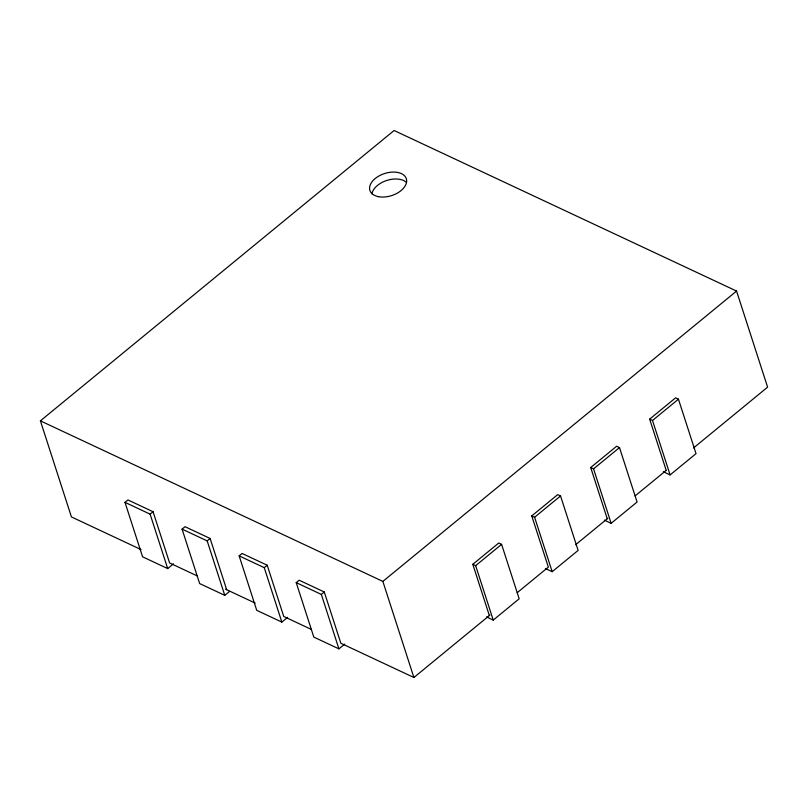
<?xml version="1.0" encoding="UTF-8"?>
<svg xmlns="http://www.w3.org/2000/svg" width="808" height="808" viewBox="0 0 808 808"><rect width="100%" height="100%" fill="white"/><g stroke="black" fill="none" stroke-linecap="round" stroke-linejoin="round"><path stroke-width="1.21" d="M141.067 549.581L71.437 516.938L40.4 420.847L394.102 130.502L736.563 291.062L767.6 387.153L693.547 447.935M173.478 563.843L167.69 568.58L142.582 556.813L124.998 502.364L127.937 499.94L153.055 511.716L169.609 562.964L197.001 575.811M124.998 502.364L150.106 514.14L153.055 511.716M229.583 591.385L224.765 595.345L199.657 583.568L182.073 529.119L185.022 526.705L210.131 538.481L226.684 589.719M182.073 529.119L207.181 540.895L210.131 538.481M287.628 617.362L281.851 622.099L256.732 610.333L239.148 555.884L242.097 553.46L267.206 565.236L283.76 616.484L311.161 629.331M239.148 555.884L264.256 567.66L267.206 565.236M344.703 644.117L338.926 648.864L313.807 637.088L296.223 582.639L299.172 580.225L324.281 591.991L340.835 643.239L413.898 677.498L489.901 615.11M296.223 582.639L321.332 594.415L324.281 591.991M40.4 420.847L382.861 581.406L736.563 291.062M489.355 615.555L472.801 564.307L498.738 543.016L501.596 544.36L519.18 598.799L493.244 620.1L486.466 616.918M517.181 592.708L548.359 567.115L531.755 515.918L557.692 494.627L560.54 495.961L578.124 550.41L552.187 571.7L545.42 568.529M607.252 518.776L590.699 467.529L616.635 446.238L619.494 447.571L637.078 502.021L611.141 523.311L604.374 520.14M666.206 470.377L649.652 419.14L675.589 397.849L678.447 399.182L696.031 453.631L670.095 474.922L663.328 471.751M472.801 564.307L475.649 565.65L501.596 544.36M531.755 515.918L534.603 517.251L560.54 495.961M590.699 467.529L593.557 468.862L619.494 447.571M649.652 419.14L652.51 420.473L678.447 399.182M575.639 544.723L607.798 518.322M635.078 495.93L666.267 470.337M225.543 589.183L255.217 603.101M652.51 420.473L670.095 474.922M593.557 468.862L611.141 523.311M534.603 517.251L552.187 571.7M475.649 565.65L493.244 620.1M382.861 581.406L413.898 677.498M321.332 594.415L338.926 648.864M264.256 567.66L281.851 622.099M207.181 540.895L224.765 595.345M150.106 514.14L167.69 568.58M371.912 193.88A19.129 11.585 -17.9 0 1 386.638 180.507A19.129 11.585 -17.9 0 1 406.565 182.487M378.599 196.697A19.129 11.585 -17.9 0 0 406.666 181.113A19.129 11.585 -17.9 0 0 379.114 175.892A19.129 11.585 -17.9 0 0 378.599 196.697"/></g></svg>
